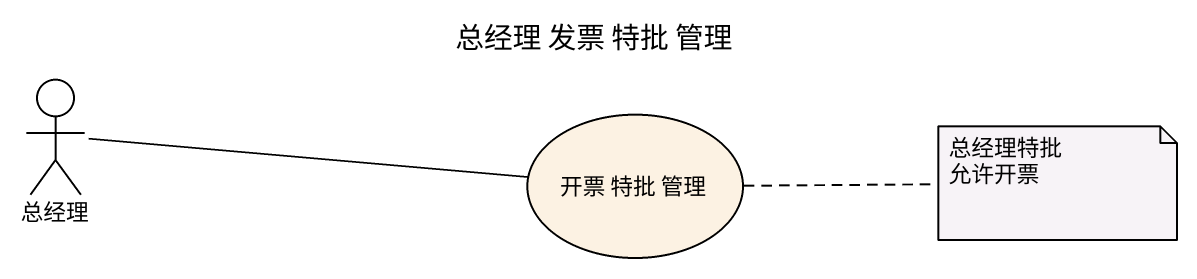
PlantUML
@startuml
title 总经理 发票 特批 管理
actor 总经理
usecase "开票 特批 管理" as 开票_特批_管理
总经理 -right- 开票_特批_管理
note right of 开票_特批_管理 : 总经理特批 允许开票
@enduml
